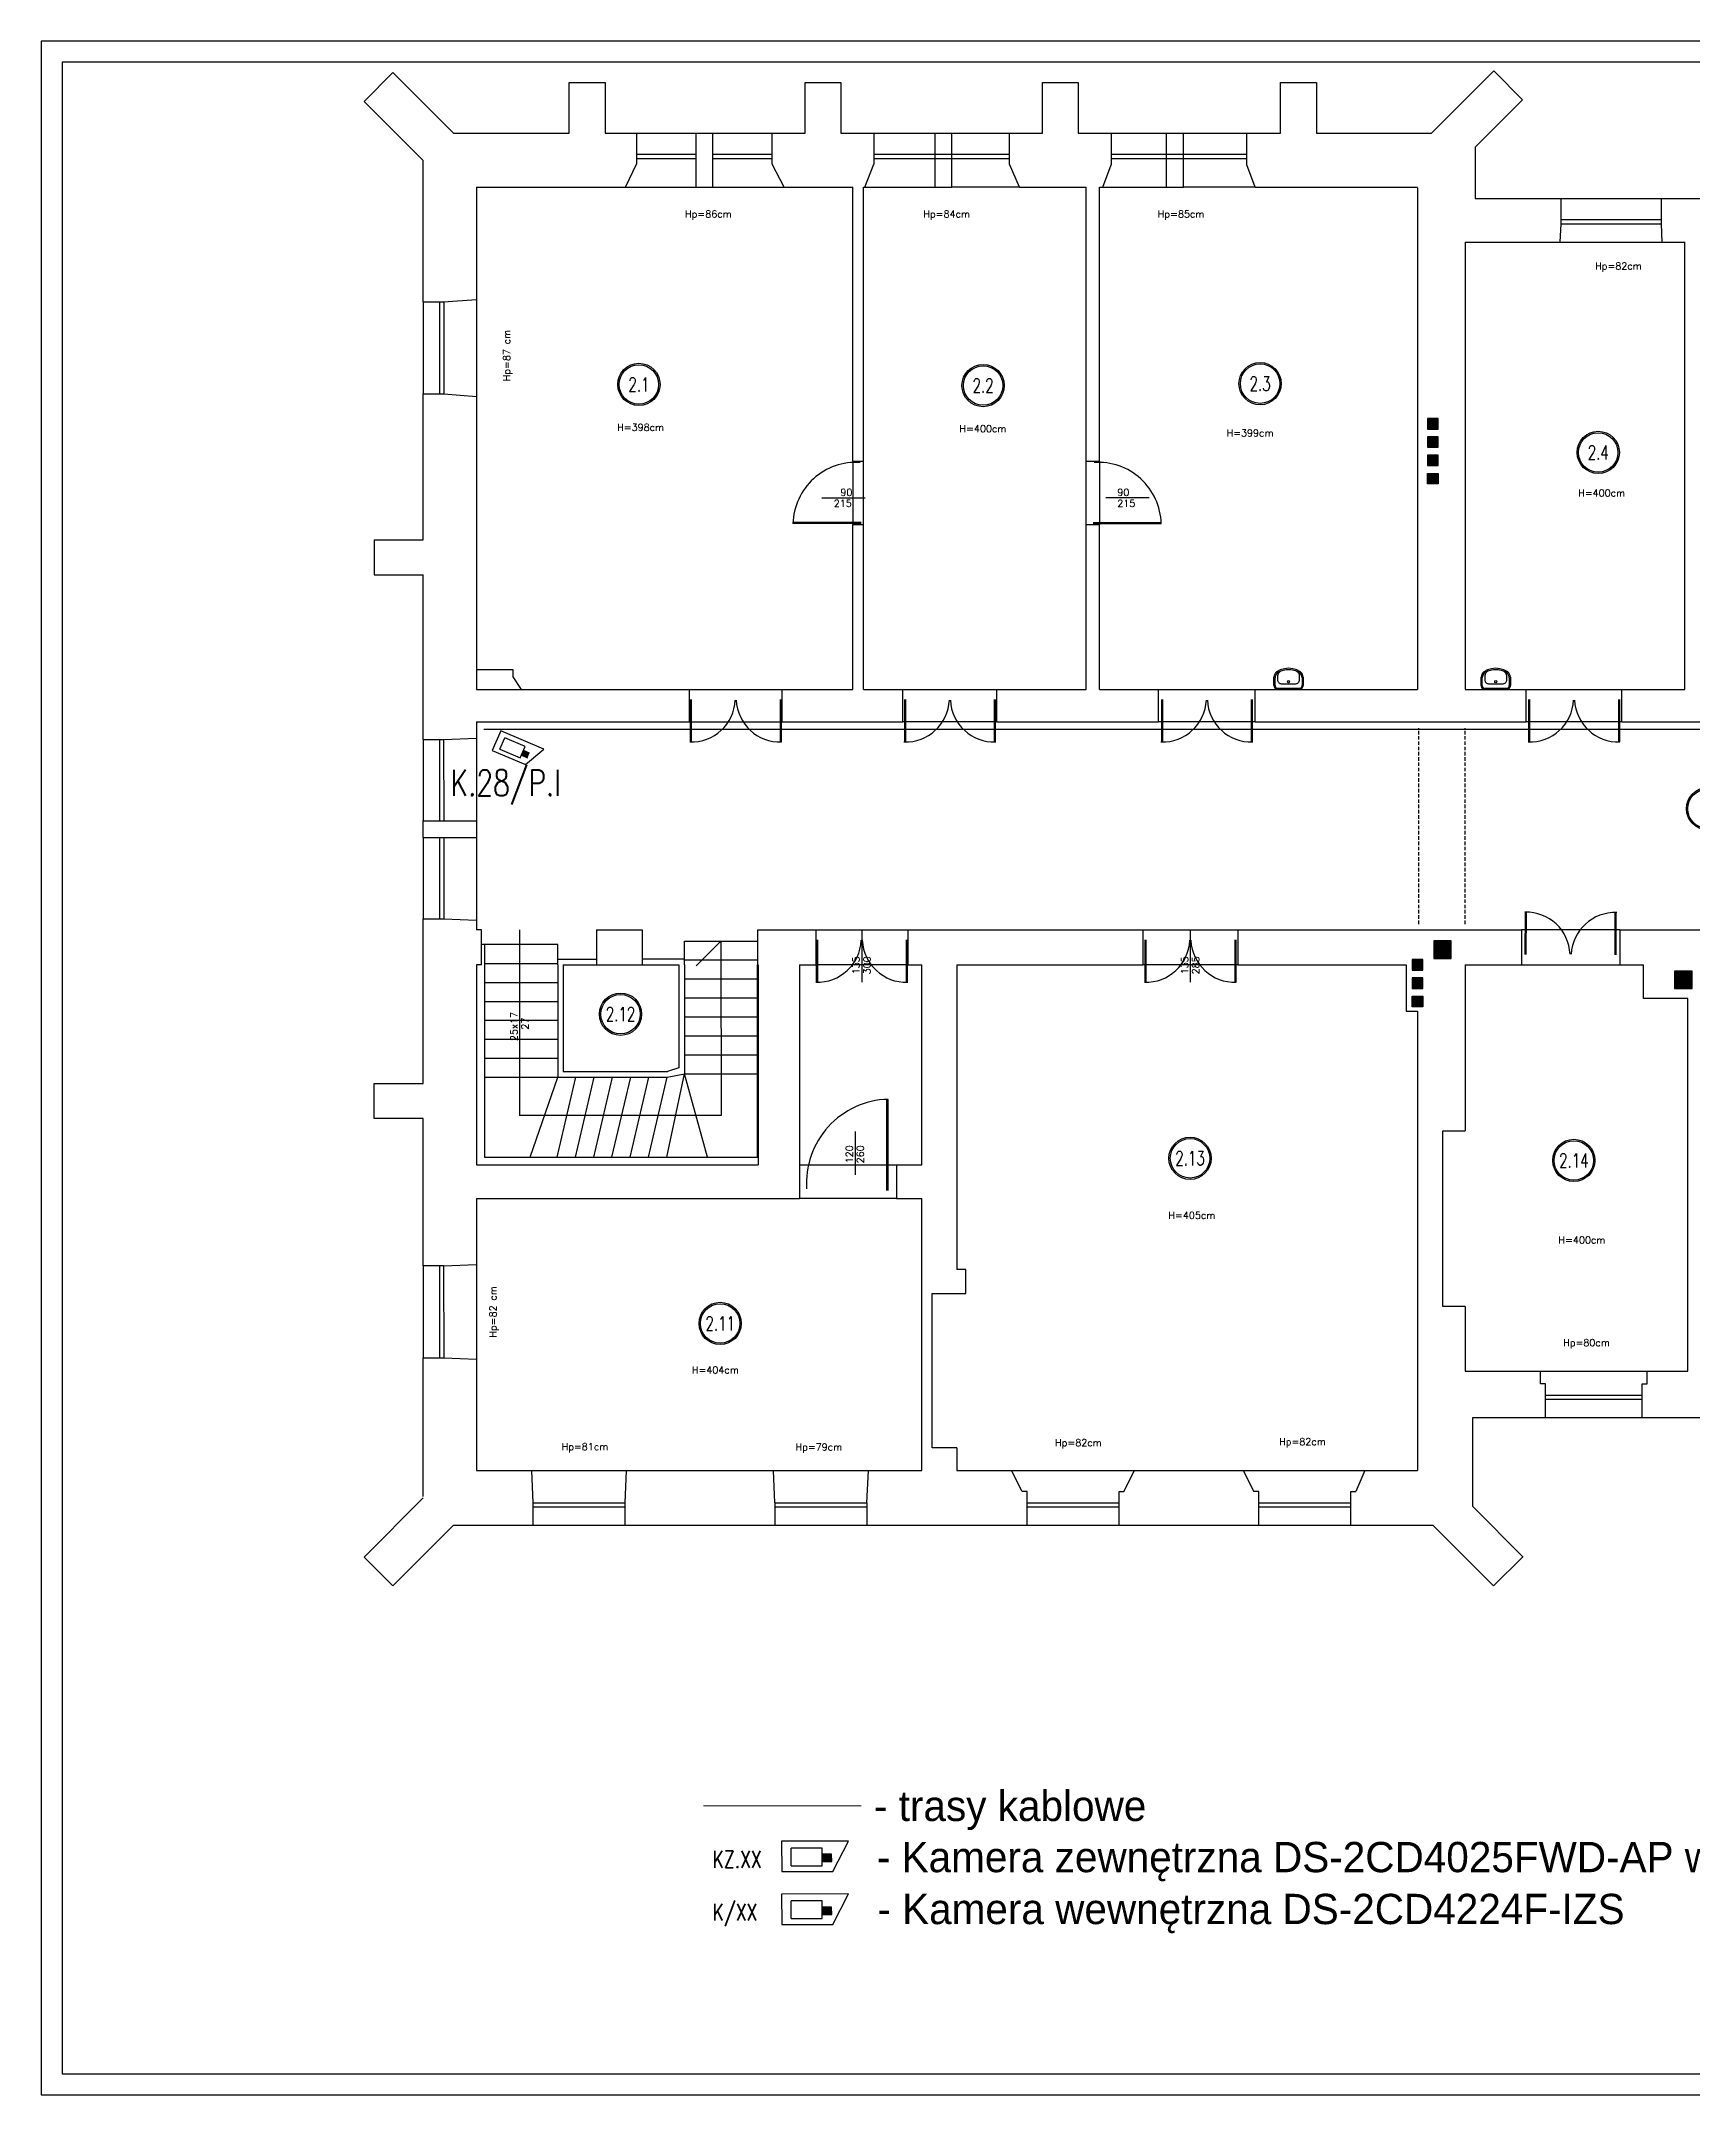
# Model space of a CAD drawing. Header units: millimetres. Extents: x 1324 to 4111, y 907 to 64537.
# Drawn here: x 1326 to 1561.3, y 2181.5 to 2473.9 of the extents above; entities that cross this region are included whole.
import ezdxf
from ezdxf.enums import TextEntityAlignment as Align

# ---------------------------------------------------------------- set-up
doc = ezdxf.new("R2010")
doc.units = ezdxf.units.MM
doc.linetypes.add('DASHED', pattern=[0.75, 0.5, -0.25])
doc.linetypes.add('LINETYPE_0', pattern=[0])
for name, color, linetype in [('_______CCTV', 7, 'Continuous'), ('ELEKTRYK', 5, 'Continuous'), ('ELKOS', 5, 'Continuous'), ('podkład', 8, 'Continuous'), ('RJ45', 4, 'Continuous'), ('TABELKI', 7, 'Continuous')]:
    doc.layers.add(name, color=color, linetype=linetype)
doc.styles.add('OPIS_CIENKI', font='romans.shx', dxfattribs={"width": 0.75, "height": 2})
doc.styles.add('ROMAND', font='romand')

msp = doc.modelspace()

# ---------------------------------------------------------------- hatches: boundary and pattern name
at = {"layer": '_______CCTV'}
for points in [[(1394.71, 2372.9), (1395.58, 2372.53), (1395.29, 2371.86), (1394.42, 2372.23)], [(1437.28, 2215.74), (1438.61, 2215.75), (1438.62, 2214.71), (1437.28, 2214.71)], [(1437.28, 2208.22), (1438.61, 2208.23), (1438.62, 2207.19), (1437.28, 2207.19)]]:
    msp.add_hatch(color=256, dxfattribs=at).paths.add_polyline_path(points)
at = {"layer": 'podkład'}
for points in [[(1523.49, 2418.68), (1524.99, 2418.68), (1524.99, 2420.18), (1523.49, 2420.18)], [(1523.49, 2416.08), (1524.99, 2416.08), (1524.99, 2417.58), (1523.49, 2417.58)], [(1523.49, 2413.47), (1524.99, 2413.47), (1524.99, 2414.97), (1523.49, 2414.97)], [(1523.49, 2410.87), (1524.99, 2410.87), (1524.99, 2412.37), (1523.49, 2412.37)], [(1526.86, 2345.8), (1524.36, 2345.8), (1524.36, 2343.3), (1526.86, 2343.3)], [(1521.29, 2341.64), (1522.79, 2341.64), (1522.79, 2343.14), (1521.29, 2343.14)], [(1521.29, 2339.03), (1522.79, 2339.03), (1522.79, 2340.53), (1521.29, 2340.53)], [(1561.15, 2341.5), (1558.65, 2341.5), (1558.65, 2339), (1561.15, 2339)], [(1521.29, 2336.43), (1522.79, 2336.43), (1522.79, 2337.93), (1521.29, 2337.93)]]:
    msp.add_hatch(color=8, dxfattribs=at).paths.add_polyline_path(points)

# ---------------------------------------------------------------- linework, layer by layer
at = {"layer": '_______CCTV', "color": 6}
for p, q in [((1391.47, 2375.71), (1390.27, 2372.91)), ((1397.63, 2373.08), (1391.47, 2375.71)), ((1390.27, 2372.91), (1394.99, 2370.89)), ((1394.99, 2370.89), (1397.63, 2373.08)), ((1440.99, 2217.61), (1431.49, 2217.59)), ((1431.49, 2217.59), (1431.5, 2213.27)), ((1438.77, 2213.28), (1440.99, 2217.61)), ((1431.5, 2213.27), (1438.77, 2213.28)), ((1440.99, 2210.09), (1431.49, 2210.07)), ((1431.49, 2210.07), (1431.5, 2205.75)), ((1438.77, 2205.76), (1440.99, 2210.09)), ((1431.5, 2205.75), (1438.77, 2205.76))]:
    msp.add_line(p, q, dxfattribs=at)
at = {"layer": '_______CCTV'}
for p, q in [((1391.37, 2373.08), (1392.07, 2374.71)), ((1394.96, 2373.48), (1392.07, 2374.71)), ((1391.37, 2373.08), (1394.26, 2371.85)), ((1394.26, 2371.85), (1394.96, 2373.48)), ((1394.71, 2372.9), (1394.42, 2372.23)), ((1394.42, 2372.23), (1395.29, 2371.86)), ((1395.58, 2372.53), (1394.71, 2372.9)), ((1437.28, 2216.63), (1432.83, 2216.63)), ((1432.83, 2214.11), (1432.83, 2216.63)), ((1432.83, 2214.11), (1437.28, 2214.11)), ((1437.28, 2214.11), (1437.28, 2216.63)), ((1438.61, 2215.75), (1437.28, 2215.74)), ((1437.28, 2215.74), (1437.28, 2214.71)), ((1437.28, 2214.71), (1438.62, 2214.71)), ((1438.62, 2214.71), (1438.61, 2215.75)), ((1437.28, 2209.11), (1432.83, 2209.11)), ((1432.83, 2206.59), (1432.83, 2209.11)), ((1437.28, 2206.59), (1437.28, 2209.11)), ((1438.61, 2208.23), (1437.28, 2208.22)), ((1437.28, 2208.22), (1437.28, 2207.19)), ((1438.62, 2207.19), (1438.61, 2208.23)), ((1432.83, 2206.59), (1437.28, 2206.59)), ((1437.28, 2207.19), (1438.62, 2207.19))]:
    msp.add_line(p, q, dxfattribs=at)
at = {"layer": 'DEFPOINTS', "color": 7}
for p, q in [((1326.01, 2473.92), (1326.01, 2181.48)), ((1982.01, 2473.92), (1326.01, 2473.92)), ((1326.01, 2181.48), (1982.01, 2181.48))]:
    msp.add_line(p, q, dxfattribs=at)
at = {"layer": 'ELEKTRYK', "color": 4}
msp.add_line((1730.2, 2375.92), (1389.08, 2375.92), dxfattribs=at)
at = {"layer": 'podkład', "color": 8}
for p, q in [((1372.01, 2465.33), (1376.11, 2469.43)), ((1376.11, 2469.43), (1384.74, 2460.8)), ((1524.04, 2460.8), (1532.91, 2469.67)), ((1532.91, 2469.67), (1537.01, 2465.56)), ((1380.44, 2456.9), (1372.01, 2465.33)), ((1401.24, 2460.8), (1401.24, 2468)), ((1401.24, 2468), (1406.34, 2468)), ((1406.34, 2468), (1406.34, 2460.8)), ((1434.84, 2460.8), (1434.84, 2468)), ((1434.84, 2468), (1439.94, 2468)), ((1439.94, 2468), (1439.94, 2460.8)), ((1468.64, 2460.8), (1468.64, 2468)), ((1468.64, 2468), (1473.74, 2468)), ((1473.74, 2468), (1473.74, 2460.8)), ((1502.54, 2460.8), (1502.54, 2468)), ((1502.54, 2468), (1507.64, 2468)), ((1507.64, 2468), (1507.64, 2460.8)), ((1537.01, 2465.56), (1530.24, 2458.8)), ((1384.74, 2460.8), (1401.24, 2460.8)), ((1406.34, 2460.8), (1410.83, 2460.8)), ((1410.83, 2460.8), (1410.83, 2456.4)), ((1410.83, 2460.8), (1419.29, 2460.8)), ((1419.29, 2460.8), (1421.69, 2460.8)), ((1419.29, 2453.1), (1419.29, 2460.8)), ((1419.29, 2460.8), (1421.69, 2460.8)), ((1421.69, 2453.1), (1421.69, 2460.8)), ((1421.69, 2460.8), (1430.14, 2460.8)), ((1430.14, 2460.8), (1434.84, 2460.8)), ((1430.14, 2456.4), (1430.14, 2460.8)), ((1439.94, 2460.8), (1444.64, 2460.8)), ((1444.64, 2460.8), (1444.64, 2456.4)), ((1444.64, 2460.8), (1453.34, 2460.8)), ((1453.34, 2453.1), (1453.34, 2460.8)), ((1453.34, 2460.8), (1455.74, 2460.8)), ((1455.74, 2453.1), (1455.74, 2460.8)), ((1455.74, 2460.8), (1463.94, 2460.8)), ((1463.94, 2460.8), (1468.64, 2460.8)), ((1463.94, 2456.4), (1463.94, 2460.8)), ((1473.74, 2460.8), (1478.44, 2460.8)), ((1478.44, 2460.8), (1478.44, 2456.3)), ((1478.44, 2460.8), (1486.31, 2460.8)), ((1486.31, 2453.1), (1486.31, 2460.8)), ((1486.31, 2460.8), (1488.71, 2460.8)), ((1488.71, 2453.1), (1488.71, 2460.8)), ((1488.71, 2460.8), (1497.74, 2460.8)), ((1497.74, 2460.8), (1502.54, 2460.8)), ((1497.74, 2456.3), (1497.74, 2460.8)), ((1507.64, 2460.8), (1524.04, 2460.8)), ((1380.44, 2436.8), (1380.44, 2456.9)), ((1410.83, 2457.8), (1419.29, 2457.8)), ((1410.83, 2457.2), (1419.29, 2457.2)), ((1421.69, 2457.8), (1430.14, 2457.8)), ((1421.69, 2457.2), (1430.14, 2457.2)), ((1444.64, 2457.8), (1463.94, 2457.8)), ((1444.64, 2457.2), (1463.94, 2457.2)), ((1478.44, 2457.8), (1497.74, 2457.8)), ((1478.44, 2457.2), (1497.74, 2457.2)), ((1530.24, 2458.8), (1530.24, 2451.5)), ((1409.23, 2453.1), (1410.83, 2456.4)), ((1431.84, 2453.1), (1430.14, 2456.4)), ((1443.34, 2453.1), (1444.64, 2456.4)), ((1465.34, 2453.1), (1463.94, 2456.4)), ((1477.24, 2453.1), (1478.44, 2456.3)), ((1498.94, 2453.1), (1497.74, 2456.3)), ((1388.04, 2453.1), (1388.04, 2437.1)), ((1388.04, 2453.1), (1409.23, 2453.1)), ((1409.23, 2453.1), (1419.29, 2453.1)), ((1419.29, 2453.1), (1421.69, 2453.1)), ((1421.69, 2453.1), (1431.84, 2453.1)), ((1431.84, 2453.1), (1441.64, 2453.1)), ((1441.64, 2414.1), (1441.64, 2453.1)), ((1443.14, 2453.1), (1443.34, 2453.1)), ((1443.14, 2414.1), (1443.14, 2453.1)), ((1443.34, 2453.1), (1453.34, 2453.1)), ((1453.34, 2453.1), (1455.74, 2453.1)), ((1465.34, 2453.1), (1455.74, 2453.1)), ((1465.34, 2453.1), (1474.84, 2453.1)), ((1474.84, 2414.1), (1474.84, 2453.1)), ((1476.74, 2453.1), (1477.24, 2453.1)), ((1476.74, 2414.1), (1476.74, 2453.1)), ((1477.24, 2453.1), (1486.31, 2453.1)), ((1486.31, 2453.1), (1488.71, 2453.1)), ((1498.94, 2453.1), (1488.71, 2453.1)), ((1498.94, 2453.1), (1522.04, 2453.1)), ((1522.04, 2453), (1522.04, 2381.6)), ((1530.24, 2451.5), (1542.44, 2451.5)), ((1542.44, 2451.5), (1542.44, 2447.9)), ((1542.44, 2451.5), (1556.74, 2451.5)), ((1556.74, 2451.5), (1566.34, 2451.5)), ((1556.74, 2451.5), (1556.74, 2447.9)), ((1542.44, 2447.9), (1542.34, 2445.3)), ((1542.44, 2448.5), (1556.74, 2448.5)), ((1542.44, 2447.9), (1556.74, 2447.9)), ((1556.74, 2447.9), (1556.84, 2445.3)), ((1528.84, 2445.3), (1542.34, 2445.3)), ((1528.84, 2445.3), (1528.84, 2381.6)), ((1542.34, 2445.3), (1556.84, 2445.3)), ((1556.84, 2445.3), (1560.14, 2445.3)), ((1560.14, 2381.6), (1560.14, 2445.3)), ((1380.44, 2436.8), (1383.35, 2436.79)), ((1380.44, 2436.8), (1380.44, 2423.7)), ((1382.74, 2436.79), (1382.74, 2423.7)), ((1383.35, 2436.8), (1388.04, 2437.1)), ((1383.37, 2436.79), (1383.37, 2423.7)), ((1388.04, 2437.1), (1388.04, 2423.3)), ((1380.44, 2402.9), (1380.44, 2423.7)), ((1380.44, 2423.7), (1383.37, 2423.7)), ((1383.37, 2423.7), (1388.04, 2423.3)), ((1388.04, 2423.3), (1388.04, 2381.6)), ((1523.49, 2420.18), (1523.49, 2418.68)), ((1524.99, 2420.18), (1523.49, 2420.18)), ((1523.49, 2418.68), (1524.99, 2418.68)), ((1524.99, 2418.68), (1524.99, 2420.18)), ((1523.49, 2417.58), (1523.49, 2416.08)), ((1524.99, 2417.58), (1523.49, 2417.58)), ((1523.49, 2416.08), (1524.99, 2416.08)), ((1524.99, 2416.08), (1524.99, 2417.58)), ((1441.64, 2414.1), (1443.14, 2414.1)), ((1441.64, 2414.1), (1441.64, 2405.1)), ((1443.14, 2405.1), (1443.14, 2414.1)), ((1474.84, 2414.1), (1476.74, 2414.1)), ((1474.84, 2405.1), (1474.84, 2414.1)), ((1476.74, 2414.1), (1476.74, 2405.1)), ((1523.49, 2414.97), (1523.49, 2413.47)), ((1524.99, 2414.97), (1523.49, 2414.97)), ((1523.49, 2413.47), (1524.99, 2413.47)), ((1524.99, 2413.47), (1524.99, 2414.97)), ((1523.49, 2410.87), (1523.49, 2412.37)), ((1523.49, 2412.37), (1524.99, 2412.37)), ((1524.99, 2410.87), (1523.49, 2410.87)), ((1524.99, 2412.37), (1524.99, 2410.87)), ((1437.22, 2408.88), (1443.4, 2408.88)), ((1483.84, 2408.88), (1477.66, 2408.88)), ((1442.81, 2405.36), (1433.1, 2405.36)), ((1442.81, 2405.21), (1433.1, 2405.21)), ((1441.64, 2381.6), (1441.64, 2405.1)), ((1441.64, 2405.1), (1443.14, 2405.1)), ((1443.14, 2381.6), (1443.14, 2405.1)), ((1474.84, 2381.6), (1474.84, 2405.1)), ((1474.84, 2405.1), (1476.74, 2405.1)), ((1475.84, 2405.36), (1485.54, 2405.36)), ((1475.84, 2405.21), (1485.55, 2405.21)), ((1476.74, 2381.6), (1476.74, 2405.1)), ((1373.44, 2402.9), (1373.44, 2397.9)), ((1373.44, 2402.9), (1380.44, 2402.9)), ((1373.44, 2397.9), (1380.44, 2397.9)), ((1380.44, 2374.45), (1380.44, 2397.9)), ((1393.24, 2384.4), (1388.04, 2384.4)), ((1393.24, 2383.4), (1393.24, 2384.4)), ((1394.44, 2381.6), (1393.24, 2383.4)), ((1388.04, 2381.6), (1418.34, 2381.6)), ((1418.34, 2377), (1418.34, 2381.6)), ((1418.34, 2381.6), (1431.54, 2381.6)), ((1431.54, 2381.6), (1441.64, 2381.6)), ((1431.54, 2377), (1431.54, 2381.6)), ((1443.14, 2381.6), (1448.74, 2381.6)), ((1448.74, 2377), (1448.74, 2381.6)), ((1448.74, 2381.6), (1462.14, 2381.6)), ((1462.14, 2381.6), (1474.84, 2381.6)), ((1462.14, 2377), (1462.14, 2381.6)), ((1476.74, 2381.6), (1485.14, 2381.6)), ((1485.14, 2377), (1485.14, 2381.6)), ((1485.14, 2381.6), (1498.94, 2381.6)), ((1498.94, 2381.6), (1522.04, 2381.6)), ((1498.94, 2377), (1498.94, 2381.6)), ((1528.84, 2381.6), (1537.54, 2381.6)), ((1537.54, 2377), (1537.54, 2381.6)), ((1537.54, 2381.6), (1551.14, 2381.6)), ((1551.14, 2381.6), (1560.14, 2381.6)), ((1551.14, 2377), (1551.14, 2381.6)), ((1418.47, 2380.15), (1418.47, 2374.12)), ((1418.62, 2380.15), (1418.62, 2374.12)), ((1431.27, 2380.15), (1431.27, 2374.12)), ((1431.42, 2380.15), (1431.42, 2374.12)), ((1448.97, 2380.15), (1448.97, 2374.12)), ((1449.12, 2380.15), (1449.12, 2374.12)), ((1461.77, 2380.15), (1461.77, 2374.12)), ((1461.92, 2380.15), (1461.92, 2374.12)), ((1485.57, 2380.15), (1485.57, 2374.12)), ((1485.72, 2380.15), (1485.72, 2374.12)), ((1498.37, 2380.15), (1498.37, 2374.12)), ((1498.52, 2380.15), (1498.52, 2374.12)), ((1537.87, 2380.15), (1537.87, 2374.12)), ((1538.02, 2380.15), (1538.02, 2374.12)), ((1550.67, 2380.15), (1550.67, 2374.12)), ((1550.82, 2380.15), (1550.82, 2374.12)), ((1383.35, 2374.45), (1388.04, 2374.65)), ((1388.04, 2377), (1388.04, 2374.65)), ((1388.04, 2377), (1418.34, 2377)), ((1388.04, 2374.65), (1388.04, 2362.9)), ((1418.34, 2377), (1431.54, 2377)), ((1431.54, 2377), (1448.74, 2377)), ((1462.14, 2377), (1448.74, 2377)), ((1462.14, 2377), (1485.14, 2377)), ((1498.94, 2377), (1485.14, 2377)), ((1498.94, 2377), (1528.84, 2377)), ((1528.84, 2377), (1537.54, 2377)), ((1551.14, 2377), (1537.54, 2377)), ((1551.14, 2377), (1562.94, 2377)), ((1380.44, 2374.45), (1383.35, 2374.45)), ((1380.44, 2374.45), (1380.44, 2362.9)), ((1382.74, 2374.45), (1382.74, 2362.9)), ((1383.35, 2374.45), (1383.36, 2362.9)), ((1380.44, 2360.5), (1380.44, 2362.9)), ((1380.44, 2362.9), (1388.04, 2362.9)), ((1380.44, 2360.5), (1388.04, 2360.5)), ((1380.44, 2360.5), (1380.45, 2348.95)), ((1382.74, 2360.5), (1382.74, 2348.95)), ((1383.36, 2360.5), (1383.38, 2348.95)), ((1388.04, 2362.9), (1388.04, 2360.5)), ((1388.04, 2360.5), (1388.04, 2348.75)), ((1380.44, 2325.5), (1380.44, 2348.95)), ((1380.44, 2348.95), (1383.37, 2348.95)), ((1383.37, 2348.95), (1388.04, 2348.75)), ((1388.04, 2348.75), (1388.04, 2347.39)), ((1537.37, 2343.87), (1537.41, 2349.9)), ((1537.52, 2343.87), (1537.56, 2349.9)), ((1550.18, 2343.8), (1550.21, 2349.83)), ((1550.33, 2343.8), (1550.36, 2349.83)), ((1388.74, 2347.39), (1388.04, 2347.39)), ((1388.74, 2342.39), (1388.74, 2347.39)), ((1394.17, 2347.39), (1394.17, 2320.92)), ((1405.14, 2347.39), (1411.64, 2347.39)), ((1405.14, 2347.39), (1405.14, 2342.39)), ((1411.64, 2347.39), (1411.64, 2342.39)), ((1417.64, 2345.78), (1428.04, 2345.78)), ((1417.64, 2343.18), (1417.64, 2345.78)), ((1422.84, 2345.78), (1419.31, 2342.25)), ((1422.84, 2345.78), (1422.86, 2320.92)), ((1428.04, 2347.39), (1436.34, 2347.39)), ((1428.04, 2347.39), (1428.04, 2342.39)), ((1436.34, 2347.39), (1436.34, 2342.39)), ((1436.34, 2347.39), (1449.44, 2347.39)), ((1436.42, 2345.95), (1436.42, 2339.91)), ((1436.57, 2345.95), (1436.57, 2339.91)), ((1442.89, 2347.39), (1442.89, 2339.92)), ((1449.22, 2345.95), (1449.22, 2339.91)), ((1449.37, 2345.95), (1449.37, 2339.91)), ((1449.44, 2347.39), (1482.94, 2347.39)), ((1449.44, 2347.39), (1449.44, 2342.39)), ((1482.94, 2347.39), (1482.94, 2342.39)), ((1482.94, 2347.39), (1496.44, 2347.39)), ((1483.22, 2345.95), (1483.22, 2339.91)), ((1483.37, 2345.95), (1483.37, 2339.91)), ((1489.69, 2347.39), (1489.69, 2339.92)), ((1496.02, 2345.95), (1496.02, 2339.91)), ((1496.17, 2345.95), (1496.17, 2339.91)), ((1496.44, 2347.39), (1496.44, 2342.39)), ((1496.44, 2347.39), (1528.84, 2347.39)), ((1524.36, 2345.8), (1524.36, 2343.3)), ((1526.86, 2345.8), (1524.36, 2345.8)), ((1526.86, 2343.3), (1526.86, 2345.8)), ((1528.84, 2347.39), (1536.84, 2347.39)), ((1536.84, 2347.39), (1536.84, 2342.39)), ((1550.84, 2347.39), (1536.84, 2347.39)), ((1550.84, 2347.39), (1573.04, 2347.39)), ((1550.84, 2347.39), (1550.84, 2342.39)), ((1399.59, 2345.29), (1388.74, 2345.29)), ((1389.19, 2345.29), (1389.19, 2315)), ((1389.19, 2342.59), (1399.59, 2342.59)), ((1399.59, 2343.19), (1399.59, 2345.29)), ((1399.59, 2342.39), (1399.59, 2343.19)), ((1399.59, 2343.19), (1405.14, 2343.19)), ((1417.64, 2343.18), (1411.64, 2343.18)), ((1417.64, 2342.38), (1417.64, 2343.18)), ((1417.64, 2343.09), (1428.04, 2343.09)), ((1521.29, 2343.14), (1521.29, 2341.64)), ((1522.79, 2343.14), (1521.29, 2343.14)), ((1522.79, 2341.64), (1522.79, 2343.14)), ((1524.36, 2343.3), (1526.86, 2343.3)), ((1388.04, 2342.39), (1388.04, 2313.9)), ((1388.74, 2342.39), (1388.04, 2342.39)), ((1389.19, 2339.89), (1399.59, 2339.89)), ((1399.59, 2342.39), (1399.59, 2338.09)), ((1400.39, 2342.39), (1400.39, 2327.19)), ((1400.39, 2342.39), (1405.14, 2342.39)), ((1405.14, 2342.39), (1411.64, 2342.39)), ((1411.64, 2342.39), (1416.84, 2342.38)), ((1416.84, 2342.38), (1416.84, 2327.7)), ((1417.64, 2342.38), (1417.64, 2339.29)), ((1417.64, 2340.39), (1428.04, 2340.39)), ((1428.04, 2342.39), (1428.14, 2342.39)), ((1428.04, 2342.39), (1428.14, 2342.39)), ((1428.04, 2315), (1428.04, 2342.39)), ((1428.14, 2342.39), (1428.14, 2313.9)), ((1434.05, 2342.39), (1434.04, 2309.1)), ((1434.05, 2342.39), (1436.34, 2342.39)), ((1449.44, 2342.39), (1436.34, 2342.39)), ((1449.44, 2342.39), (1451.45, 2342.39)), ((1451.44, 2313.9), (1451.45, 2342.39)), ((1456.44, 2342.39), (1456.44, 2299)), ((1456.44, 2342.39), (1482.94, 2342.39)), ((1496.44, 2342.39), (1482.94, 2342.39)), ((1496.44, 2342.39), (1520.44, 2342.39)), ((1520.44, 2342.39), (1520.44, 2335.79)), ((1521.29, 2341.64), (1522.79, 2341.64)), ((1521.29, 2340.53), (1521.29, 2339.03)), ((1522.79, 2340.53), (1521.29, 2340.53)), ((1522.79, 2339.03), (1522.79, 2340.53)), ((1528.84, 2342.39), (1536.84, 2342.39)), ((1528.84, 2342.39), (1528.84, 2318.73)), ((1536.84, 2342.39), (1550.84, 2342.39)), ((1550.84, 2342.39), (1554.24, 2342.39)), ((1554.24, 2337.59), (1554.24, 2342.39)), ((1558.65, 2341.5), (1558.65, 2339)), ((1561.15, 2341.5), (1558.65, 2341.5)), ((1561.15, 2339), (1561.15, 2341.5)), ((1389.19, 2337.19), (1399.59, 2337.19)), ((1399.59, 2338.09), (1399.59, 2334.99)), ((1417.64, 2339.29), (1417.64, 2336.19)), ((1417.64, 2337.69), (1428.04, 2337.69)), ((1521.29, 2339.03), (1522.79, 2339.03)), ((1521.29, 2336.43), (1521.29, 2337.93)), ((1521.29, 2337.93), (1522.79, 2337.93)), ((1522.79, 2337.93), (1522.79, 2336.43)), ((1560.54, 2337.59), (1554.24, 2337.59)), ((1558.65, 2339), (1561.15, 2339)), ((1560.54, 2284.53), (1560.54, 2337.59)), ((1389.19, 2334.49), (1399.59, 2334.49)), ((1399.59, 2334.99), (1399.59, 2331.89)), ((1417.64, 2336.19), (1417.64, 2333.09)), ((1417.64, 2334.99), (1428.04, 2334.99)), ((1520.44, 2335.79), (1522.04, 2335.79)), ((1522.79, 2336.43), (1521.29, 2336.43)), ((1522.04, 2335.79), (1522.04, 2270.4)), ((1389.19, 2331.79), (1399.59, 2331.79)), ((1399.59, 2331.89), (1399.59, 2328.79)), ((1417.64, 2333.09), (1417.64, 2329.99)), ((1417.64, 2332.29), (1428.04, 2332.29)), ((1389.19, 2329.09), (1399.59, 2329.09)), ((1399.59, 2328.79), (1399.59, 2326.39)), ((1417.64, 2329.99), (1417.64, 2326.89)), ((1417.64, 2329.59), (1428.04, 2329.59)), ((1373.44, 2320.5), (1373.44, 2325.5)), ((1373.44, 2325.5), (1380.44, 2325.5)), ((1389.19, 2326.39), (1399.59, 2326.39)), ((1395.68, 2315), (1399.59, 2326.39)), ((1399.52, 2315), (1402.19, 2326.39)), ((1399.59, 2326.39), (1402.19, 2326.39)), ((1400.39, 2327.19), (1415.25, 2327.19)), ((1402.12, 2315), (1404.79, 2326.39)), ((1402.19, 2326.39), (1404.79, 2326.39)), ((1404.72, 2315), (1407.39, 2326.39)), ((1404.79, 2326.39), (1407.39, 2326.39)), ((1407.32, 2315), (1409.99, 2326.39)), ((1407.39, 2326.39), (1409.99, 2326.39)), ((1409.92, 2315), (1412.59, 2326.39)), ((1409.99, 2326.39), (1412.59, 2326.39)), ((1412.52, 2315), (1415.19, 2326.39)), ((1412.59, 2326.39), (1415.19, 2326.39)), ((1415.12, 2315), (1417.64, 2326.89)), ((1415.19, 2326.39), (1417.64, 2326.89)), ((1416.84, 2327.7), (1415.25, 2327.19)), ((1420.94, 2315), (1417.64, 2326.89)), ((1417.64, 2326.89), (1428.04, 2326.89)), ((1446.46, 2310.28), (1446.46, 2323.22)), ((1446.66, 2310.28), (1446.66, 2323.23)), ((1380.44, 2320.5), (1373.44, 2320.5)), ((1380.44, 2299.54), (1380.44, 2320.5)), ((1422.86, 2320.92), (1394.17, 2320.92)), ((1441.94, 2318.68), (1441.94, 2312.5)), ((1525.64, 2293.73), (1525.64, 2318.73)), ((1525.64, 2318.73), (1528.84, 2318.73)), ((1388.04, 2313.9), (1428.14, 2313.9)), ((1389.19, 2315), (1428.04, 2315)), ((1434.04, 2313.9), (1447.84, 2313.9)), ((1447.84, 2313.9), (1447.84, 2309.1)), ((1447.84, 2313.9), (1451.44, 2313.9)), ((1388.04, 2309.1), (1434.04, 2309.1)), ((1388.04, 2309.1), (1388.04, 2299.74)), ((1447.84, 2309.1), (1434.04, 2309.1)), ((1447.84, 2309.1), (1451.44, 2309.1)), ((1451.44, 2270.4), (1451.44, 2309.1)), ((1383.35, 2299.54), (1380.44, 2299.54)), ((1380.44, 2299.54), (1380.44, 2286.44)), ((1382.74, 2299.54), (1382.74, 2286.44)), ((1383.35, 2299.54), (1388.04, 2299.74)), ((1383.35, 2299.54), (1383.37, 2286.44)), ((1388.04, 2299.74), (1388.04, 2286.24)), ((1457.74, 2299), (1456.44, 2299)), ((1457.74, 2295.6), (1457.74, 2299)), ((1452.94, 2273.6), (1452.94, 2295.6)), ((1452.94, 2295.6), (1457.74, 2295.6)), ((1528.84, 2293.73), (1525.64, 2293.73)), ((1528.84, 2293.73), (1528.84, 2284.53)), ((1380.44, 2266.7), (1380.44, 2286.44)), ((1380.44, 2286.44), (1383.37, 2286.44)), ((1383.37, 2286.44), (1388.04, 2286.24)), ((1388.04, 2286.24), (1388.04, 2270.4)), ((1528.84, 2284.53), (1539.56, 2284.53)), ((1539.56, 2282.73), (1539.56, 2284.53)), ((1539.56, 2284.53), (1554.76, 2284.53)), ((1554.76, 2284.53), (1560.54, 2284.53)), ((1554.76, 2282.73), (1554.76, 2284.53)), ((1540.26, 2282.73), (1539.56, 2282.73)), ((1540.26, 2277.93), (1540.26, 2282.73)), ((1540.26, 2281.13), (1554.06, 2281.13)), ((1554.06, 2277.93), (1554.06, 2282.73)), ((1554.06, 2282.73), (1554.76, 2282.73)), ((1540.26, 2280.53), (1554.06, 2280.53)), ((1529.92, 2277.93), (1540.26, 2277.93)), ((1529.92, 2266.63), (1529.92, 2277.93)), ((1529.92, 2265.26), (1529.92, 2277.59)), ((1540.26, 2277.93), (1554.06, 2277.93)), ((1554.06, 2277.93), (1568.56, 2277.93)), ((1456.44, 2273.6), (1452.94, 2273.6)), ((1456.44, 2273.6), (1456.44, 2270.4)), ((1388.04, 2270.4), (1395.84, 2270.4)), ((1395.84, 2270.4), (1396.04, 2265.8)), ((1395.84, 2270.4), (1409.34, 2270.4)), ((1409.34, 2270.4), (1409.14, 2265.8)), ((1409.34, 2270.4), (1430.34, 2270.4)), ((1430.54, 2265.8), (1430.34, 2270.4)), ((1430.34, 2270.4), (1443.84, 2270.4)), ((1443.64, 2265.8), (1443.84, 2270.4)), ((1443.84, 2270.4), (1451.44, 2270.4)), ((1456.44, 2270.4), (1464.24, 2270.4)), ((1465.74, 2267.4), (1464.24, 2270.4)), ((1464.24, 2270.4), (1481.74, 2270.4)), ((1480.24, 2267.4), (1481.74, 2270.4)), ((1481.74, 2270.4), (1497.24, 2270.4)), ((1497.24, 2270.4), (1498.74, 2267.4)), ((1497.24, 2270.4), (1514.54, 2270.4)), ((1514.54, 2270.4), (1513.24, 2267.4)), ((1514.54, 2270.4), (1522.04, 2270.4)), ((1380.44, 2266.5), (1372.01, 2258.06)), ((1466.44, 2267.4), (1465.74, 2267.4)), ((1466.44, 2262.6), (1466.44, 2267.4)), ((1479.54, 2262.6), (1479.54, 2267.4)), ((1479.54, 2267.4), (1480.24, 2267.4)), ((1499.44, 2267.4), (1498.74, 2267.4)), ((1499.44, 2262.6), (1499.44, 2267.4)), ((1512.54, 2262.6), (1512.54, 2267.4)), ((1512.54, 2267.4), (1513.24, 2267.4)), ((1396.04, 2265.8), (1409.14, 2265.8)), ((1396.04, 2265.8), (1396.04, 2262.6)), ((1396.04, 2265.2), (1409.14, 2265.2)), ((1409.14, 2265.8), (1409.14, 2262.6)), ((1430.54, 2265.8), (1443.64, 2265.8)), ((1430.54, 2265.8), (1430.54, 2262.6)), ((1430.54, 2265.2), (1443.64, 2265.2)), ((1443.64, 2265.8), (1443.64, 2262.6)), ((1466.44, 2265.8), (1479.54, 2265.8)), ((1466.44, 2265.2), (1479.54, 2265.2)), ((1499.44, 2265.8), (1512.54, 2265.8)), ((1499.44, 2265.2), (1512.54, 2265.2)), ((1529.92, 2265.26), (1537.11, 2258.06)), ((1376.11, 2253.96), (1384.74, 2262.6)), ((1384.74, 2262.6), (1396.04, 2262.6)), ((1396.04, 2262.6), (1409.14, 2262.6)), ((1409.14, 2262.6), (1430.54, 2262.6)), ((1430.54, 2262.6), (1443.64, 2262.6)), ((1443.64, 2262.6), (1466.44, 2262.6)), ((1466.44, 2262.6), (1479.54, 2262.6)), ((1479.54, 2262.6), (1499.44, 2262.6)), ((1499.44, 2262.6), (1512.54, 2262.6)), ((1512.54, 2262.6), (1524.24, 2262.6)), ((1532.88, 2253.96), (1524.24, 2262.6)), ((1372.01, 2258.06), (1376.11, 2253.96)), ((1536.98, 2258.06), (1532.88, 2253.96))]:
    msp.add_line(p, q, dxfattribs=at)
at = {"layer": 'podkład', "color": 8, "linetype": 'LINETYPE_0'}
for p, q in [((1501.63, 2383.57), (1501.6, 2383.36)), ((1501.71, 2383.78), (1501.63, 2383.57)), ((1501.82, 2383.96), (1501.71, 2383.78)), ((1501.79, 2383.44), (1501.76, 2383.23)), ((1501.86, 2383.64), (1501.79, 2383.44)), ((1501.97, 2384.11), (1501.82, 2383.96)), ((1501.96, 2383.83), (1501.86, 2383.64)), ((1502.1, 2383.99), (1501.96, 2383.83)), ((1502.51, 2384.39), (1501.97, 2384.12)), ((1502.71, 2384.26), (1502.1, 2384)), ((1502.12, 2383.52), (1502.12, 2382.97)), ((1502.14, 2383.66), (1502.13, 2383.52)), ((1502.19, 2383.8), (1502.14, 2383.66)), ((1502.25, 2383.92), (1502.19, 2383.8)), ((1502.33, 2384.03), (1502.25, 2383.92)), ((1502.43, 2384.12), (1502.33, 2384.03)), ((1502.55, 2384.19), (1502.43, 2384.12)), ((1503.09, 2384.55), (1502.51, 2384.39)), ((1503.35, 2384.39), (1502.71, 2384.26)), ((1503.68, 2384.61), (1503.09, 2384.55)), ((1504.01, 2384.39), (1503.35, 2384.39)), ((1504.28, 2384.55), (1503.68, 2384.61)), ((1504.66, 2384.26), (1504.01, 2384.39)), ((1504.85, 2384.39), (1504.28, 2384.55)), ((1505.27, 2384), (1504.66, 2384.26)), ((1504.93, 2384.12), (1504.82, 2384.19)), ((1505.39, 2384.12), (1504.85, 2384.39)), ((1505.03, 2384.03), (1504.93, 2384.12)), ((1505.12, 2383.92), (1505.03, 2384.03)), ((1505.18, 2383.8), (1505.12, 2383.92)), ((1505.22, 2383.66), (1505.18, 2383.8)), ((1505.24, 2383.52), (1505.22, 2383.66)), ((1505.24, 2382.97), (1505.24, 2383.52)), ((1505.4, 2383.83), (1505.27, 2383.99)), ((1505.54, 2383.96), (1505.39, 2384.11)), ((1505.51, 2383.64), (1505.4, 2383.83)), ((1505.57, 2383.44), (1505.51, 2383.64)), ((1505.66, 2383.78), (1505.54, 2383.96)), ((1505.61, 2383.23), (1505.57, 2383.44)), ((1505.73, 2383.57), (1505.66, 2383.78)), ((1505.76, 2383.36), (1505.73, 2383.57)), ((1531.14, 2383.57), (1531.11, 2383.36)), ((1531.22, 2383.78), (1531.14, 2383.57)), ((1531.33, 2383.96), (1531.22, 2383.78)), ((1531.3, 2383.44), (1531.27, 2383.23)), ((1531.37, 2383.64), (1531.3, 2383.44)), ((1531.48, 2384.11), (1531.33, 2383.96)), ((1531.47, 2383.83), (1531.37, 2383.64)), ((1531.61, 2383.99), (1531.47, 2383.83)), ((1532.02, 2384.39), (1531.48, 2384.12)), ((1532.22, 2384.26), (1531.61, 2384)), ((1531.63, 2383.52), (1531.63, 2382.97)), ((1531.66, 2383.66), (1531.64, 2383.52)), ((1531.7, 2383.8), (1531.66, 2383.66)), ((1531.76, 2383.92), (1531.7, 2383.8)), ((1531.84, 2384.03), (1531.76, 2383.92)), ((1531.94, 2384.12), (1531.84, 2384.03)), ((1532.06, 2384.19), (1531.94, 2384.12)), ((1532.6, 2384.55), (1532.02, 2384.39)), ((1532.86, 2384.39), (1532.22, 2384.26)), ((1533.19, 2384.61), (1532.6, 2384.55)), ((1533.52, 2384.39), (1532.86, 2384.39)), ((1533.79, 2384.55), (1533.19, 2384.61)), ((1534.17, 2384.26), (1533.52, 2384.39)), ((1534.36, 2384.39), (1533.79, 2384.55)), ((1534.78, 2384), (1534.17, 2384.26)), ((1534.44, 2384.12), (1534.33, 2384.19)), ((1534.9, 2384.12), (1534.36, 2384.39)), ((1534.54, 2384.03), (1534.44, 2384.12)), ((1534.63, 2383.92), (1534.54, 2384.03)), ((1534.69, 2383.8), (1534.63, 2383.92)), ((1534.73, 2383.66), (1534.69, 2383.8)), ((1534.75, 2383.52), (1534.73, 2383.66)), ((1534.75, 2382.97), (1534.75, 2383.52)), ((1534.91, 2383.83), (1534.78, 2383.99)), ((1535.05, 2383.96), (1534.9, 2384.11)), ((1535.02, 2383.64), (1534.91, 2383.83)), ((1535.08, 2383.44), (1535.02, 2383.64)), ((1535.17, 2383.78), (1535.05, 2383.96)), ((1535.12, 2383.23), (1535.08, 2383.44)), ((1535.24, 2383.57), (1535.17, 2383.78)), ((1535.27, 2383.36), (1535.24, 2383.57)), ((1501.6, 2382.15), (1501.6, 2383.36)), ((1501.6, 2382.15), (1501.61, 2382.05)), ((1501.61, 2382.05), (1501.63, 2381.96)), ((1501.63, 2381.96), (1501.67, 2381.87)), ((1501.67, 2381.87), (1501.72, 2381.79)), ((1501.72, 2381.79), (1501.79, 2381.73)), ((1501.76, 2382.15), (1501.76, 2383.23)), ((1501.76, 2382.15), (1501.76, 2382.08)), ((1501.76, 2382.08), (1501.78, 2382.02)), ((1501.78, 2382.02), (1501.81, 2381.96)), ((1501.79, 2381.73), (1501.86, 2381.67)), ((1501.81, 2381.96), (1501.84, 2381.9)), ((1501.84, 2381.9), (1501.89, 2381.85)), ((1501.86, 2381.67), (1501.94, 2381.63)), ((1501.89, 2381.85), (1501.94, 2381.81)), ((1501.94, 2381.81), (1502, 2381.79)), ((1501.94, 2381.63), (1502.03, 2381.61)), ((1502, 2381.79), (1502.06, 2381.77)), ((1502.03, 2381.61), (1502.12, 2381.6)), ((1502.06, 2381.77), (1502.12, 2381.76)), ((1502.12, 2382.97), (1502.13, 2382.88)), ((1502.12, 2381.76), (1505.24, 2381.76)), ((1502.12, 2381.6), (1505.24, 2381.6)), ((1502.13, 2382.88), (1502.15, 2382.79)), ((1502.15, 2382.79), (1502.19, 2382.7)), ((1502.19, 2382.7), (1502.24, 2382.62)), ((1502.24, 2382.62), (1502.31, 2382.55)), ((1502.31, 2382.55), (1502.38, 2382.5)), ((1502.38, 2382.5), (1502.46, 2382.46)), ((1502.46, 2382.46), (1502.55, 2382.43)), ((1502.55, 2382.43), (1502.64, 2382.42)), ((1502.64, 2382.42), (1504.72, 2382.42)), ((1504.72, 2382.42), (1504.81, 2382.43)), ((1504.81, 2382.43), (1504.9, 2382.46)), ((1504.9, 2382.46), (1504.98, 2382.5)), ((1504.98, 2382.5), (1505.06, 2382.55)), ((1505.06, 2382.55), (1505.12, 2382.62)), ((1505.12, 2382.62), (1505.17, 2382.7)), ((1505.17, 2382.7), (1505.21, 2382.79)), ((1505.21, 2382.79), (1505.24, 2382.88)), ((1505.24, 2382.88), (1505.24, 2382.97)), ((1505.24, 2381.76), (1505.31, 2381.77)), ((1505.24, 2381.6), (1505.33, 2381.61)), ((1505.31, 2381.77), (1505.37, 2381.79)), ((1505.33, 2381.61), (1505.42, 2381.63)), ((1505.37, 2381.79), (1505.43, 2381.81)), ((1505.42, 2381.63), (1505.5, 2381.67)), ((1505.43, 2381.81), (1505.48, 2381.85)), ((1505.48, 2381.85), (1505.52, 2381.9)), ((1505.5, 2381.67), (1505.58, 2381.73)), ((1505.52, 2381.9), (1505.56, 2381.96)), ((1505.56, 2381.96), (1505.59, 2382.02)), ((1505.58, 2381.73), (1505.64, 2381.79)), ((1505.59, 2382.02), (1505.6, 2382.08)), ((1505.6, 2382.08), (1505.61, 2382.15)), ((1505.61, 2383.23), (1505.61, 2382.15)), ((1505.64, 2381.79), (1505.69, 2381.87)), ((1505.69, 2381.87), (1505.73, 2381.96)), ((1505.73, 2381.96), (1505.76, 2382.05)), ((1505.76, 2383.36), (1505.76, 2382.15)), ((1505.76, 2382.05), (1505.76, 2382.15)), ((1531.11, 2382.15), (1531.11, 2383.36)), ((1531.11, 2382.15), (1531.12, 2382.05)), ((1531.12, 2382.05), (1531.14, 2381.96)), ((1531.14, 2381.96), (1531.18, 2381.87)), ((1531.18, 2381.87), (1531.23, 2381.79)), ((1531.23, 2381.79), (1531.3, 2381.73)), ((1531.27, 2382.15), (1531.27, 2383.23)), ((1531.27, 2382.15), (1531.27, 2382.08)), ((1531.27, 2382.08), (1531.29, 2382.02)), ((1531.29, 2382.02), (1531.32, 2381.96)), ((1531.3, 2381.73), (1531.37, 2381.67)), ((1531.32, 2381.96), (1531.35, 2381.9)), ((1531.35, 2381.9), (1531.4, 2381.85)), ((1531.37, 2381.67), (1531.45, 2381.63)), ((1531.4, 2381.85), (1531.45, 2381.81)), ((1531.45, 2381.81), (1531.51, 2381.79)), ((1531.45, 2381.63), (1531.54, 2381.61)), ((1531.51, 2381.79), (1531.57, 2381.77)), ((1531.54, 2381.61), (1531.63, 2381.6)), ((1531.57, 2381.77), (1531.63, 2381.76)), ((1531.63, 2382.97), (1531.64, 2382.88)), ((1531.63, 2381.76), (1534.75, 2381.76)), ((1531.63, 2381.6), (1534.75, 2381.6)), ((1531.64, 2382.88), (1531.66, 2382.79)), ((1531.66, 2382.79), (1531.7, 2382.7)), ((1531.7, 2382.7), (1531.75, 2382.62)), ((1531.75, 2382.62), (1531.82, 2382.55)), ((1531.82, 2382.55), (1531.89, 2382.5)), ((1531.89, 2382.5), (1531.97, 2382.46)), ((1531.97, 2382.46), (1532.06, 2382.43)), ((1532.06, 2382.43), (1532.15, 2382.42)), ((1532.15, 2382.42), (1534.23, 2382.42)), ((1534.23, 2382.42), (1534.32, 2382.43)), ((1534.32, 2382.43), (1534.41, 2382.46)), ((1534.41, 2382.46), (1534.49, 2382.5)), ((1534.49, 2382.5), (1534.57, 2382.55)), ((1534.57, 2382.55), (1534.63, 2382.62)), ((1534.63, 2382.62), (1534.68, 2382.7)), ((1534.68, 2382.7), (1534.72, 2382.79)), ((1534.72, 2382.79), (1534.75, 2382.88)), ((1534.75, 2382.88), (1534.75, 2382.97)), ((1534.75, 2381.76), (1534.82, 2381.77)), ((1534.75, 2381.6), (1534.84, 2381.61)), ((1534.82, 2381.77), (1534.88, 2381.79)), ((1534.84, 2381.61), (1534.93, 2381.63)), ((1534.88, 2381.79), (1534.94, 2381.81)), ((1534.93, 2381.63), (1535.01, 2381.67)), ((1534.94, 2381.81), (1534.99, 2381.85)), ((1534.99, 2381.85), (1535.03, 2381.9)), ((1535.01, 2381.67), (1535.09, 2381.73)), ((1535.03, 2381.9), (1535.07, 2381.96)), ((1535.07, 2381.96), (1535.1, 2382.02)), ((1535.09, 2381.73), (1535.15, 2381.79)), ((1535.1, 2382.02), (1535.11, 2382.08)), ((1535.11, 2382.08), (1535.12, 2382.15)), ((1535.12, 2383.23), (1535.12, 2382.15)), ((1535.15, 2381.79), (1535.2, 2381.87)), ((1535.2, 2381.87), (1535.24, 2381.96)), ((1535.24, 2381.96), (1535.27, 2382.05)), ((1535.27, 2383.36), (1535.27, 2382.15)), ((1535.27, 2382.05), (1535.27, 2382.15))]:
    msp.add_line(p, q, dxfattribs=at)
at = {"layer": 'podkład', "color": 8, "linetype": 'DASHED'}
for p, q in [((1522.24, 2348.2), (1522.24, 2376.1)), ((1528.84, 2348.2), (1528.84, 2376.1))]:
    msp.add_line(p, q, dxfattribs=at)
at = {"layer": 'podkład', "color": 8}
for centre, radius in [((1411.16, 2425.03), 3.01), ((1411.16, 2425.03), 2.81), ((1460.18, 2424.87), 3.01), ((1460.18, 2424.87), 2.81), ((1499.63, 2425.14), 3.01), ((1499.63, 2425.14), 2.81), ((1547.79, 2415.35), 3.01), ((1547.79, 2415.35), 2.81), ((1563.35, 2364.62), 3.01), ((1563.35, 2364.62), 2.81), ((1408.54, 2335.36), 3.01), ((1408.54, 2335.36), 2.81), ((1489.65, 2314.84), 3.01), ((1489.65, 2314.84), 2.81), ((1544.31, 2314.54), 3.01), ((1544.31, 2314.54), 2.81), ((1422.73, 2291.33), 3.01), ((1422.73, 2291.33), 2.81)]:
    msp.add_circle(centre, radius, dxfattribs=at)
at = {"layer": 'podkład', "color": 8, "linetype": 'LINETYPE_0'}
for centre in [(1503.68, 2382.7), (1533.19, 2382.7)]:
    msp.add_circle(centre, 0.151, dxfattribs=at)
at = {"layer": 'podkład', "color": 8}
for centre, radius, start, end in [((1442.05, 2404.98), 8.95, 86.0307, 178.5364), ((1476.6, 2404.98), 8.95, 1.4636, 93.9693), ((1418.62, 2380.38), 6.26, 268.0239, 357.3659), ((1431.27, 2380.38), 6.26, 182.6341, 271.9761), ((1449.12, 2380.38), 6.26, 268.0239, 357.3659), ((1461.77, 2380.38), 6.26, 182.6341, 271.9761), ((1485.72, 2380.38), 6.26, 268.0239, 357.3659), ((1498.37, 2380.38), 6.26, 182.6341, 271.9761), ((1538.02, 2380.38), 6.26, 268.0239, 357.3659), ((1550.67, 2380.38), 6.26, 182.6341, 271.9761), ((1537.52, 2343.64), 6.26, 2.3174, 91.6594), ((1550.18, 2343.57), 6.26, 87.7072, 177.0493), ((1436.57, 2346.17), 6.26, 268.0239, 357.3659), ((1449.22, 2346.17), 6.26, 182.6341, 271.9761), ((1483.37, 2346.17), 6.26, 268.0239, 357.3659), ((1496.02, 2346.17), 6.26, 182.6341, 271.9761), ((1446.96, 2311.3), 11.94, 91.4636, 183.9693)]:
    msp.add_arc(centre, radius, start, end, dxfattribs=at)
at = {"layer": 'RJ45', "color": 4, "linetype": 'Continuous', "lineweight": 0}
for q in [(1442.79, 2222.65), (1440.88, 2222.65)]:
    msp.add_line((1420.36, 2222.65), q, dxfattribs=at)
at = {"layer": 'TABELKI', "color": 7}
for p, q in [((1329.01, 2470.92), (1329.01, 2184.48)), ((1979.01, 2470.92), (1329.01, 2470.92)), ((1329.01, 2184.48), (1979.01, 2184.48))]:
    msp.add_line(p, q, dxfattribs=at)

# ---------------------------------------------------------------- texts
at = {"color": 4, "linetype": 'Continuous', "style": 'OPIS_CIENKI', "width": 0.75}
msp.add_text('K.28/P.I', height=3.713, dxfattribs=at).set_placement((1384.31, 2366.44))
at = {"color": 7, "linetype": 'Continuous', "style": 'OPIS_CIENKI', "width": 0.75}
for s, p in [('KZ.XX', (1421.65, 2213.82)), ('K/XX', (1421.65, 2206.3))]:
    msp.add_text(s, height=2.396, dxfattribs=at).set_placement(p)
at = {"layer": 'ELKOS', "color": 7}
for s, p in [('- trasy kablowe', (1444.64, 2220.48)), ('- Kamera zewnętrzna DS-2CD4025FWD-AP w obudowie DS-1322HZ-C ', (1445.05, 2213.19)), ('- Kamera wewnętrzna DS-2CD4224F-IZS  ', (1445.12, 2205.8))]:
    msp.add_text(s, height=4.3131, dxfattribs=at).set_placement(p)
at = {"layer": 'podkład', "color": 8, "style": 'ROMAND'}
for s, p in [('Hp=86cm', (1421.05, 2448.49)), ('Hp=84cm', (1454.99, 2448.49)), ('Hp=85cm', (1488.37, 2448.49)), ('Hp=82cm', (1550.67, 2441.11)), ('H=398cm', (1411.4, 2418.11)), ('H=400cm', (1460.15, 2417.94)), ('H=399cm', (1498.2, 2417.3)), ('H=400cm', (1548.28, 2408.77)), ('H=405cm', (1489.91, 2305.93)), ('H=400cm', (1545.46, 2302.43)), ('Hp=80cm', (1546.12, 2287.8)), ('H=404cm', (1422.05, 2283.9)), ('Hp=81cm', (1403.47, 2273)), ('Hp=79cm', (1436.79, 2272.93)), ('Hp=82cm', (1473.75, 2273.57)), ('Hp=82cm', (1505.67, 2273.71))]:
    msp.add_text(s, height=1, dxfattribs=at).set_placement(p, align=Align.BOTTOM_CENTER)
for s, p in [('Hp=87 cm', (1393.14, 2429.14)), ('Hp=82 cm', (1391.19, 2292.97))]:
    msp.add_text(s, height=1, rotation=90, dxfattribs=at).set_placement(p, align=Align.BOTTOM_CENTER)
at = {"layer": 'podkład', "color": 8, "style": 'ROMAND', "width": 0.7}
for s, p in [('2.1', (1411.16, 2425.03)), ('2.2', (1460.18, 2424.87)), ('2.3', (1499.63, 2425.14)), ('2.4', (1547.79, 2415.35)), ('2.12', (1408.54, 2335.36)), ('2.13', (1489.65, 2314.84)), ('2.14', (1544.31, 2314.54)), ('2.11', (1422.73, 2291.33))]:
    msp.add_text(s, height=2, dxfattribs=at).set_placement(p, align=Align.MIDDLE_CENTER)
at = {"layer": 'podkład', "color": 8, "style": 'ROMAND'}
for s, p in [('90', (1439.86, 2408.88)), ('90', (1479.29, 2408.88)), ('215', (1438.91, 2407.31)), ('215', (1479.29, 2407.31))]:
    msp.add_text(s, height=1, dxfattribs=at).set_placement(p, align=Align.BOTTOM_LEFT)
for s, p in [('135', (1442.89, 2341.04)), ('300', (1444.46, 2341.04)), ('135', (1489.69, 2341.04)), ('285', (1491.26, 2341.04)), ('25x17', (1394.17, 2331.52)), ('27', (1395.74, 2333.17)), ('120', (1441.94, 2314.13)), ('260', (1443.51, 2314.13))]:
    msp.add_text(s, height=1, rotation=90, dxfattribs=at).set_placement(p, align=Align.BOTTOM_LEFT)

doc.saveas('drawing.dxf')
